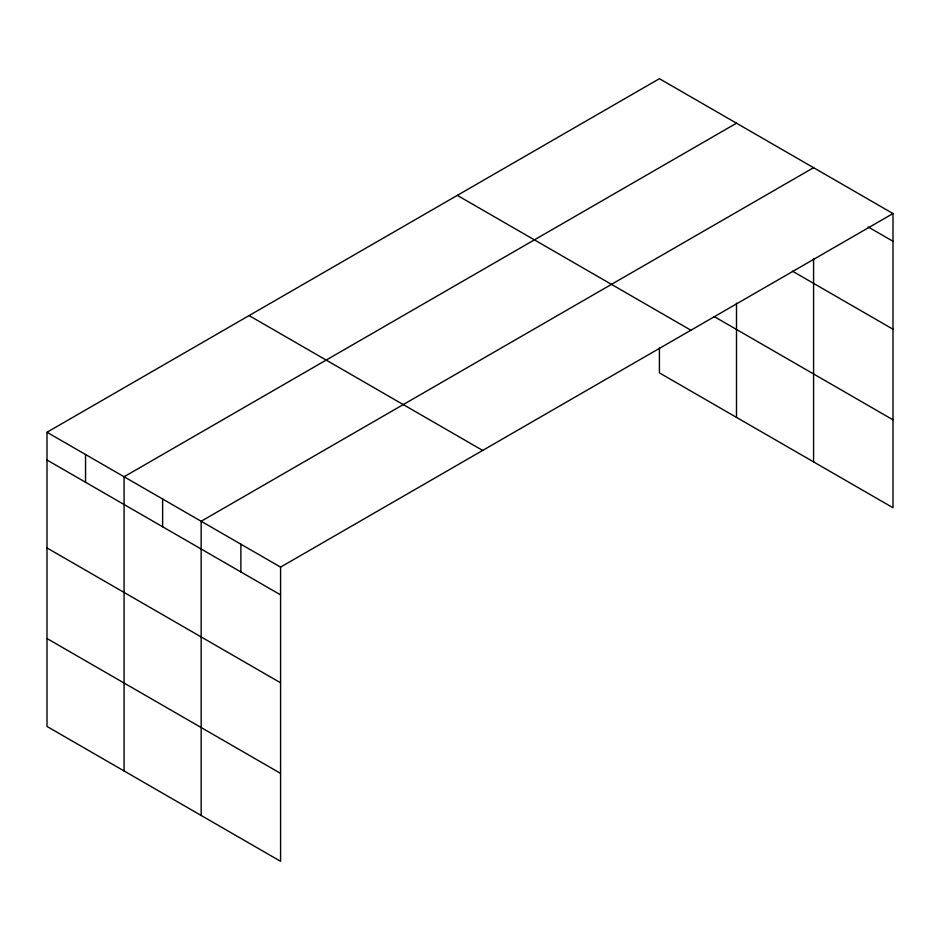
<?xml version="1.0" encoding="UTF-8"?>
<svg xmlns="http://www.w3.org/2000/svg" width="940" height="940" viewBox="0 0 940 940"><rect width="100%" height="100%" fill="white"/><g stroke="black" fill="none" stroke-linecap="round" stroke-linejoin="round"><path stroke-width="1.41" d="M813.582 258.453L813.582 461.893M659.422 347.964L659.422 372.886L893 507.741L893 213.545L659.422 78.69L47 432.259L47 726.456L280.578 861.31L280.578 567.114L47 432.259M736.502 123.187L124.08 476.768L124.08 770.965M813.582 167.684L201.16 521.265L201.16 815.462M280.578 567.114L893 213.545M868.184 226.963L893 241.286M792.443 271.166L893 329.223M714.118 316.533L893 419.816M457.322 195.367L690.9 330.222M249.1 315.582L482.678 450.436M47 460.013L280.578 594.867M47 547.938L280.578 682.793M47 638.53L280.578 773.385M736.502 303.15L736.502 417.384M240.875 544.189L240.875 571.943M162.62 499.011L162.62 526.764M85.54 454.514L85.54 482.255"/></g></svg>
